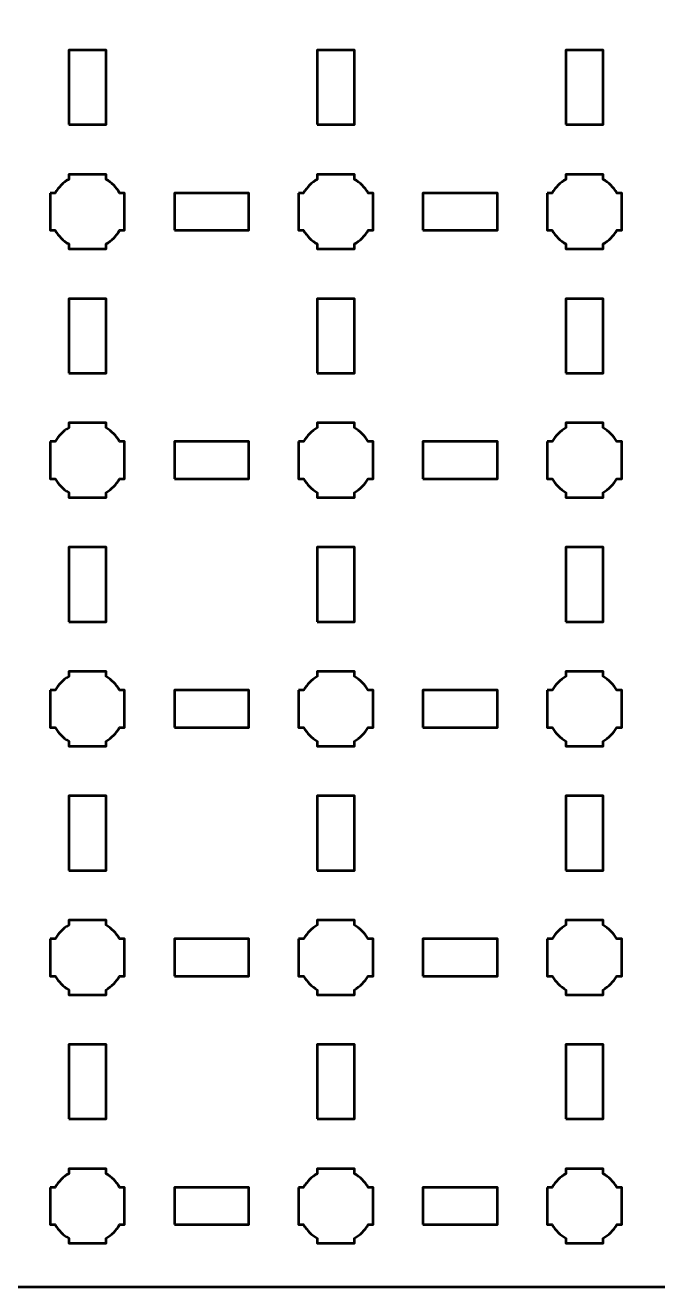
# Model space of a CAD drawing. Header units: centimetres. Extents: x -31.1 to 10.2, y -35.5 to 5.8.
# Drawn here: x -11 to -5.91, y -35.5 to -25.35 of the extents above; entities that cross this region are included whole.
import ezdxf

# ---------------------------------------------------------------- set-up
doc = ezdxf.new("R2010")
doc.units = ezdxf.units.CM
doc.header["$MEASUREMENT"] = 0
doc.layers.add('Layer 1', color=7, linetype='Continuous')

msp = doc.modelspace()

# ---------------------------------------------------------------- linework, layer by layer
at = {"layer": 'Layer 1', "color": 250, "lineweight": 53}
for points in [[(-10.65, -26.15), (-10.35, -26.15), (-10.35, -25.55), (-10.65, -25.55), (-10.65, -26.15)], [(-8.65, -26.15), (-8.35, -26.15), (-8.35, -25.55), (-8.65, -25.55), (-8.65, -26.15)], [(-6.65, -26.15), (-6.35, -26.15), (-6.35, -25.55), (-6.65, -25.55), (-6.65, -26.15)], [(-9.8, -27), (-9.2, -27), (-9.2, -26.7), (-9.8, -26.7), (-9.8, -27)], [(-7.8, -27), (-7.2, -27), (-7.2, -26.7), (-7.8, -26.7), (-7.8, -27)], [(-10.65, -28.15), (-10.35, -28.15), (-10.35, -27.55), (-10.65, -27.55), (-10.65, -28.15)], [(-8.65, -28.15), (-8.35, -28.15), (-8.35, -27.55), (-8.65, -27.55), (-8.65, -28.15)], [(-6.65, -28.15), (-6.35, -28.15), (-6.35, -27.55), (-6.65, -27.55), (-6.65, -28.15)], [(-9.8, -29), (-9.2, -29), (-9.2, -28.7), (-9.8, -28.7), (-9.8, -29)], [(-7.8, -29), (-7.2, -29), (-7.2, -28.7), (-7.8, -28.7), (-7.8, -29)], [(-10.65, -30.15), (-10.35, -30.15), (-10.35, -29.55), (-10.65, -29.55), (-10.65, -30.15)], [(-8.65, -30.15), (-8.35, -30.15), (-8.35, -29.55), (-8.65, -29.55), (-8.65, -30.15)], [(-6.65, -30.15), (-6.35, -30.15), (-6.35, -29.55), (-6.65, -29.55), (-6.65, -30.15)], [(-9.8, -31), (-9.2, -31), (-9.2, -30.7), (-9.8, -30.7), (-9.8, -31)], [(-7.8, -31), (-7.2, -31), (-7.2, -30.7), (-7.8, -30.7), (-7.8, -31)], [(-10.65, -32.15), (-10.35, -32.15), (-10.35, -31.55), (-10.65, -31.55), (-10.65, -32.15)], [(-8.65, -32.15), (-8.35, -32.15), (-8.35, -31.55), (-8.65, -31.55), (-8.65, -32.15)], [(-6.65, -32.15), (-6.35, -32.15), (-6.35, -31.55), (-6.65, -31.55), (-6.65, -32.15)], [(-9.8, -33), (-9.2, -33), (-9.2, -32.7), (-9.8, -32.7), (-9.8, -33)], [(-7.8, -33), (-7.2, -33), (-7.2, -32.7), (-7.8, -32.7), (-7.8, -33)], [(-10.65, -34.15), (-10.35, -34.15), (-10.35, -33.55), (-10.65, -33.55), (-10.65, -34.15)], [(-8.65, -34.15), (-8.35, -34.15), (-8.35, -33.55), (-8.65, -33.55), (-8.65, -34.15)], [(-6.65, -34.15), (-6.35, -34.15), (-6.35, -33.55), (-6.65, -33.55), (-6.65, -34.15)], [(-9.8, -35), (-9.2, -35), (-9.2, -34.7), (-9.8, -34.7), (-9.8, -35)], [(-7.8, -35), (-7.2, -35), (-7.2, -34.7), (-7.8, -34.7), (-7.8, -35)]]:
    msp.add_lwpolyline(points, close=True, dxfattribs=at)
msp.add_open_spline([(-31.15, -35), (-31.15, -35), (-31.15, 5.3), (-31.15, 5.3), (-31.15, 5.3), (-31.15, 5.57609), (-30.92609, 5.8), (-30.65, 5.8), (-30.65, 5.8), (-30.65, 5.8), (9.65, 5.8), (9.65, 5.8), (9.65, 5.8), (9.92609, 5.8), (10.15, 5.57609), (10.15, 5.3), (10.15, 5.3), (10.15, 5.3), (10.15, -35), (10.15, -35), (10.15, -35), (10.15, -35.27609), (9.92609, -35.5), (9.65, -35.5), (9.65, -35.5), (9.65, -35.5), (-30.65, -35.5), (-30.65, -35.5), (-30.65, -35.5), (-30.92609, -35.5), (-31.15, -35.27609), (-31.15, -35)], degree=3, knots=[0, 0, 0, 0, 0.125, 0.125, 0.125, 0.125, 0.25, 0.25, 0.25, 0.25, 0.375, 0.375, 0.375, 0.375, 0.5, 0.5, 0.5, 0.5, 0.625, 0.625, 0.625, 0.625, 0.75, 0.75, 0.75, 0.75, 0.875, 0.875, 0.875, 0.875, 1, 1, 1, 1], dxfattribs=at)
at = {"layer": 'Layer 1', "lineweight": 53}
for points in [[(-10.8, -26.7), (-10.8, -26.7), (-10.75985, -26.7), (-10.75985, -26.7), (-10.75985, -26.7), (-10.7335, -26.65447), (-10.69553, -26.6165), (-10.65, -26.59015), (-10.65, -26.59015), (-10.65, -26.59015), (-10.65, -26.55), (-10.65, -26.55), (-10.65, -26.55), (-10.65, -26.55), (-10.5, -26.55), (-10.5, -26.55), (-10.5, -26.55), (-10.5, -26.55), (-10.35, -26.55), (-10.35, -26.55), (-10.35, -26.55), (-10.35, -26.55), (-10.35, -26.59015), (-10.35, -26.59015), (-10.35, -26.59015), (-10.30447, -26.6165), (-10.2665, -26.65447), (-10.24015, -26.7), (-10.24015, -26.7), (-10.24015, -26.7), (-10.2, -26.7), (-10.2, -26.7), (-10.2, -26.7), (-10.2, -26.7), (-10.2, -26.85), (-10.2, -26.85), (-10.2, -26.85), (-10.2, -26.85), (-10.2, -27), (-10.2, -27), (-10.2, -27), (-10.2, -27), (-10.24015, -27), (-10.24015, -27), (-10.24015, -27), (-10.2665, -27.04553), (-10.30447, -27.0835), (-10.35, -27.10985), (-10.35, -27.10985), (-10.35, -27.10985), (-10.35, -27.15), (-10.35, -27.15), (-10.35, -27.15), (-10.35, -27.15), (-10.5, -27.15), (-10.5, -27.15), (-10.5, -27.15), (-10.5, -27.15), (-10.65, -27.15), (-10.65, -27.15), (-10.65, -27.15), (-10.65, -27.15), (-10.65, -27.10985), (-10.65, -27.10985), (-10.65, -27.10985), (-10.69553, -27.0835), (-10.7335, -27.04553), (-10.75985, -27), (-10.75985, -27), (-10.75985, -27), (-10.8, -27), (-10.8, -27), (-10.8, -27), (-10.8, -27), (-10.8, -26.85), (-10.8, -26.85), (-10.8, -26.85), (-10.8, -26.85), (-10.8, -26.7), (-10.8, -26.7)], [(-8.8, -26.7), (-8.8, -26.7), (-8.75985, -26.7), (-8.75985, -26.7), (-8.75985, -26.7), (-8.7335, -26.65447), (-8.69553, -26.6165), (-8.65, -26.59015), (-8.65, -26.59015), (-8.65, -26.59015), (-8.65, -26.55), (-8.65, -26.55), (-8.65, -26.55), (-8.65, -26.55), (-8.5, -26.55), (-8.5, -26.55), (-8.5, -26.55), (-8.5, -26.55), (-8.35, -26.55), (-8.35, -26.55), (-8.35, -26.55), (-8.35, -26.55), (-8.35, -26.59015), (-8.35, -26.59015), (-8.35, -26.59015), (-8.30447, -26.6165), (-8.2665, -26.65447), (-8.24015, -26.7), (-8.24015, -26.7), (-8.24015, -26.7), (-8.2, -26.7), (-8.2, -26.7), (-8.2, -26.7), (-8.2, -26.7), (-8.2, -26.85), (-8.2, -26.85), (-8.2, -26.85), (-8.2, -26.85), (-8.2, -27), (-8.2, -27), (-8.2, -27), (-8.2, -27), (-8.24015, -27), (-8.24015, -27), (-8.24015, -27), (-8.2665, -27.04553), (-8.30447, -27.0835), (-8.35, -27.10985), (-8.35, -27.10985), (-8.35, -27.10985), (-8.35, -27.15), (-8.35, -27.15), (-8.35, -27.15), (-8.35, -27.15), (-8.5, -27.15), (-8.5, -27.15), (-8.5, -27.15), (-8.5, -27.15), (-8.65, -27.15), (-8.65, -27.15), (-8.65, -27.15), (-8.65, -27.15), (-8.65, -27.10985), (-8.65, -27.10985), (-8.65, -27.10985), (-8.69553, -27.0835), (-8.7335, -27.04553), (-8.75985, -27), (-8.75985, -27), (-8.75985, -27), (-8.8, -27), (-8.8, -27), (-8.8, -27), (-8.8, -27), (-8.8, -26.85), (-8.8, -26.85), (-8.8, -26.85), (-8.8, -26.85), (-8.8, -26.7), (-8.8, -26.7)], [(-6.8, -26.7), (-6.8, -26.7), (-6.75985, -26.7), (-6.75985, -26.7), (-6.75985, -26.7), (-6.7335, -26.65447), (-6.69553, -26.6165), (-6.65, -26.59015), (-6.65, -26.59015), (-6.65, -26.59015), (-6.65, -26.55), (-6.65, -26.55), (-6.65, -26.55), (-6.65, -26.55), (-6.5, -26.55), (-6.5, -26.55), (-6.5, -26.55), (-6.5, -26.55), (-6.35, -26.55), (-6.35, -26.55), (-6.35, -26.55), (-6.35, -26.55), (-6.35, -26.59015), (-6.35, -26.59015), (-6.35, -26.59015), (-6.30447, -26.6165), (-6.2665, -26.65447), (-6.24015, -26.7), (-6.24015, -26.7), (-6.24015, -26.7), (-6.2, -26.7), (-6.2, -26.7), (-6.2, -26.7), (-6.2, -26.7), (-6.2, -26.85), (-6.2, -26.85), (-6.2, -26.85), (-6.2, -26.85), (-6.2, -27), (-6.2, -27), (-6.2, -27), (-6.2, -27), (-6.24015, -27), (-6.24015, -27), (-6.24015, -27), (-6.2665, -27.04553), (-6.30447, -27.0835), (-6.35, -27.10985), (-6.35, -27.10985), (-6.35, -27.10985), (-6.35, -27.15), (-6.35, -27.15), (-6.35, -27.15), (-6.35, -27.15), (-6.5, -27.15), (-6.5, -27.15), (-6.5, -27.15), (-6.5, -27.15), (-6.65, -27.15), (-6.65, -27.15), (-6.65, -27.15), (-6.65, -27.15), (-6.65, -27.10985), (-6.65, -27.10985), (-6.65, -27.10985), (-6.69553, -27.0835), (-6.7335, -27.04553), (-6.75985, -27), (-6.75985, -27), (-6.75985, -27), (-6.8, -27), (-6.8, -27), (-6.8, -27), (-6.8, -27), (-6.8, -26.85), (-6.8, -26.85), (-6.8, -26.85), (-6.8, -26.85), (-6.8, -26.7), (-6.8, -26.7)], [(-10.8, -28.7), (-10.8, -28.7), (-10.75985, -28.7), (-10.75985, -28.7), (-10.75985, -28.7), (-10.7335, -28.65447), (-10.69553, -28.6165), (-10.65, -28.59015), (-10.65, -28.59015), (-10.65, -28.59015), (-10.65, -28.55), (-10.65, -28.55), (-10.65, -28.55), (-10.65, -28.55), (-10.5, -28.55), (-10.5, -28.55), (-10.5, -28.55), (-10.5, -28.55), (-10.35, -28.55), (-10.35, -28.55), (-10.35, -28.55), (-10.35, -28.55), (-10.35, -28.59015), (-10.35, -28.59015), (-10.35, -28.59015), (-10.30447, -28.6165), (-10.2665, -28.65447), (-10.24015, -28.7), (-10.24015, -28.7), (-10.24015, -28.7), (-10.2, -28.7), (-10.2, -28.7), (-10.2, -28.7), (-10.2, -28.7), (-10.2, -28.85), (-10.2, -28.85), (-10.2, -28.85), (-10.2, -28.85), (-10.2, -29), (-10.2, -29), (-10.2, -29), (-10.2, -29), (-10.24015, -29), (-10.24015, -29), (-10.24015, -29), (-10.2665, -29.04553), (-10.30447, -29.0835), (-10.35, -29.10985), (-10.35, -29.10985), (-10.35, -29.10985), (-10.35, -29.15), (-10.35, -29.15), (-10.35, -29.15), (-10.35, -29.15), (-10.5, -29.15), (-10.5, -29.15), (-10.5, -29.15), (-10.5, -29.15), (-10.65, -29.15), (-10.65, -29.15), (-10.65, -29.15), (-10.65, -29.15), (-10.65, -29.10985), (-10.65, -29.10985), (-10.65, -29.10985), (-10.69553, -29.0835), (-10.7335, -29.04553), (-10.75985, -29), (-10.75985, -29), (-10.75985, -29), (-10.8, -29), (-10.8, -29), (-10.8, -29), (-10.8, -29), (-10.8, -28.85), (-10.8, -28.85), (-10.8, -28.85), (-10.8, -28.85), (-10.8, -28.7), (-10.8, -28.7)], [(-8.8, -28.7), (-8.8, -28.7), (-8.75985, -28.7), (-8.75985, -28.7), (-8.75985, -28.7), (-8.7335, -28.65447), (-8.69553, -28.6165), (-8.65, -28.59015), (-8.65, -28.59015), (-8.65, -28.59015), (-8.65, -28.55), (-8.65, -28.55), (-8.65, -28.55), (-8.65, -28.55), (-8.5, -28.55), (-8.5, -28.55), (-8.5, -28.55), (-8.5, -28.55), (-8.35, -28.55), (-8.35, -28.55), (-8.35, -28.55), (-8.35, -28.55), (-8.35, -28.59015), (-8.35, -28.59015), (-8.35, -28.59015), (-8.30447, -28.6165), (-8.2665, -28.65447), (-8.24015, -28.7), (-8.24015, -28.7), (-8.24015, -28.7), (-8.2, -28.7), (-8.2, -28.7), (-8.2, -28.7), (-8.2, -28.7), (-8.2, -28.85), (-8.2, -28.85), (-8.2, -28.85), (-8.2, -28.85), (-8.2, -29), (-8.2, -29), (-8.2, -29), (-8.2, -29), (-8.24015, -29), (-8.24015, -29), (-8.24015, -29), (-8.2665, -29.04553), (-8.30447, -29.0835), (-8.35, -29.10985), (-8.35, -29.10985), (-8.35, -29.10985), (-8.35, -29.15), (-8.35, -29.15), (-8.35, -29.15), (-8.35, -29.15), (-8.5, -29.15), (-8.5, -29.15), (-8.5, -29.15), (-8.5, -29.15), (-8.65, -29.15), (-8.65, -29.15), (-8.65, -29.15), (-8.65, -29.15), (-8.65, -29.10985), (-8.65, -29.10985), (-8.65, -29.10985), (-8.69553, -29.0835), (-8.7335, -29.04553), (-8.75985, -29), (-8.75985, -29), (-8.75985, -29), (-8.8, -29), (-8.8, -29), (-8.8, -29), (-8.8, -29), (-8.8, -28.85), (-8.8, -28.85), (-8.8, -28.85), (-8.8, -28.85), (-8.8, -28.7), (-8.8, -28.7)], [(-6.8, -28.7), (-6.8, -28.7), (-6.75985, -28.7), (-6.75985, -28.7), (-6.75985, -28.7), (-6.7335, -28.65447), (-6.69553, -28.6165), (-6.65, -28.59015), (-6.65, -28.59015), (-6.65, -28.59015), (-6.65, -28.55), (-6.65, -28.55), (-6.65, -28.55), (-6.65, -28.55), (-6.5, -28.55), (-6.5, -28.55), (-6.5, -28.55), (-6.5, -28.55), (-6.35, -28.55), (-6.35, -28.55), (-6.35, -28.55), (-6.35, -28.55), (-6.35, -28.59015), (-6.35, -28.59015), (-6.35, -28.59015), (-6.30447, -28.6165), (-6.2665, -28.65447), (-6.24015, -28.7), (-6.24015, -28.7), (-6.24015, -28.7), (-6.2, -28.7), (-6.2, -28.7), (-6.2, -28.7), (-6.2, -28.7), (-6.2, -28.85), (-6.2, -28.85), (-6.2, -28.85), (-6.2, -28.85), (-6.2, -29), (-6.2, -29), (-6.2, -29), (-6.2, -29), (-6.24015, -29), (-6.24015, -29), (-6.24015, -29), (-6.2665, -29.04553), (-6.30447, -29.0835), (-6.35, -29.10985), (-6.35, -29.10985), (-6.35, -29.10985), (-6.35, -29.15), (-6.35, -29.15), (-6.35, -29.15), (-6.35, -29.15), (-6.5, -29.15), (-6.5, -29.15), (-6.5, -29.15), (-6.5, -29.15), (-6.65, -29.15), (-6.65, -29.15), (-6.65, -29.15), (-6.65, -29.15), (-6.65, -29.10985), (-6.65, -29.10985), (-6.65, -29.10985), (-6.69553, -29.0835), (-6.7335, -29.04553), (-6.75985, -29), (-6.75985, -29), (-6.75985, -29), (-6.8, -29), (-6.8, -29), (-6.8, -29), (-6.8, -29), (-6.8, -28.85), (-6.8, -28.85), (-6.8, -28.85), (-6.8, -28.85), (-6.8, -28.7), (-6.8, -28.7)], [(-10.8, -30.7), (-10.8, -30.7), (-10.75985, -30.7), (-10.75985, -30.7), (-10.75985, -30.7), (-10.7335, -30.65447), (-10.69553, -30.6165), (-10.65, -30.59015), (-10.65, -30.59015), (-10.65, -30.59015), (-10.65, -30.55), (-10.65, -30.55), (-10.65, -30.55), (-10.65, -30.55), (-10.5, -30.55), (-10.5, -30.55), (-10.5, -30.55), (-10.5, -30.55), (-10.35, -30.55), (-10.35, -30.55), (-10.35, -30.55), (-10.35, -30.55), (-10.35, -30.59015), (-10.35, -30.59015), (-10.35, -30.59015), (-10.30447, -30.6165), (-10.2665, -30.65447), (-10.24015, -30.7), (-10.24015, -30.7), (-10.24015, -30.7), (-10.2, -30.7), (-10.2, -30.7), (-10.2, -30.7), (-10.2, -30.7), (-10.2, -30.85), (-10.2, -30.85), (-10.2, -30.85), (-10.2, -30.85), (-10.2, -31), (-10.2, -31), (-10.2, -31), (-10.2, -31), (-10.24015, -31), (-10.24015, -31), (-10.24015, -31), (-10.2665, -31.04553), (-10.30447, -31.0835), (-10.35, -31.10985), (-10.35, -31.10985), (-10.35, -31.10985), (-10.35, -31.15), (-10.35, -31.15), (-10.35, -31.15), (-10.35, -31.15), (-10.5, -31.15), (-10.5, -31.15), (-10.5, -31.15), (-10.5, -31.15), (-10.65, -31.15), (-10.65, -31.15), (-10.65, -31.15), (-10.65, -31.15), (-10.65, -31.10985), (-10.65, -31.10985), (-10.65, -31.10985), (-10.69553, -31.0835), (-10.7335, -31.04553), (-10.75985, -31), (-10.75985, -31), (-10.75985, -31), (-10.8, -31), (-10.8, -31), (-10.8, -31), (-10.8, -31), (-10.8, -30.85), (-10.8, -30.85), (-10.8, -30.85), (-10.8, -30.85), (-10.8, -30.7), (-10.8, -30.7)], [(-8.8, -30.7), (-8.8, -30.7), (-8.75985, -30.7), (-8.75985, -30.7), (-8.75985, -30.7), (-8.7335, -30.65447), (-8.69553, -30.6165), (-8.65, -30.59015), (-8.65, -30.59015), (-8.65, -30.59015), (-8.65, -30.55), (-8.65, -30.55), (-8.65, -30.55), (-8.65, -30.55), (-8.5, -30.55), (-8.5, -30.55), (-8.5, -30.55), (-8.5, -30.55), (-8.35, -30.55), (-8.35, -30.55), (-8.35, -30.55), (-8.35, -30.55), (-8.35, -30.59015), (-8.35, -30.59015), (-8.35, -30.59015), (-8.30447, -30.6165), (-8.2665, -30.65447), (-8.24015, -30.7), (-8.24015, -30.7), (-8.24015, -30.7), (-8.2, -30.7), (-8.2, -30.7), (-8.2, -30.7), (-8.2, -30.7), (-8.2, -30.85), (-8.2, -30.85), (-8.2, -30.85), (-8.2, -30.85), (-8.2, -31), (-8.2, -31), (-8.2, -31), (-8.2, -31), (-8.24015, -31), (-8.24015, -31), (-8.24015, -31), (-8.2665, -31.04553), (-8.30447, -31.0835), (-8.35, -31.10985), (-8.35, -31.10985), (-8.35, -31.10985), (-8.35, -31.15), (-8.35, -31.15), (-8.35, -31.15), (-8.35, -31.15), (-8.5, -31.15), (-8.5, -31.15), (-8.5, -31.15), (-8.5, -31.15), (-8.65, -31.15), (-8.65, -31.15), (-8.65, -31.15), (-8.65, -31.15), (-8.65, -31.10985), (-8.65, -31.10985), (-8.65, -31.10985), (-8.69553, -31.0835), (-8.7335, -31.04553), (-8.75985, -31), (-8.75985, -31), (-8.75985, -31), (-8.8, -31), (-8.8, -31), (-8.8, -31), (-8.8, -31), (-8.8, -30.85), (-8.8, -30.85), (-8.8, -30.85), (-8.8, -30.85), (-8.8, -30.7), (-8.8, -30.7)], [(-6.8, -30.7), (-6.8, -30.7), (-6.75985, -30.7), (-6.75985, -30.7), (-6.75985, -30.7), (-6.7335, -30.65447), (-6.69553, -30.6165), (-6.65, -30.59015), (-6.65, -30.59015), (-6.65, -30.59015), (-6.65, -30.55), (-6.65, -30.55), (-6.65, -30.55), (-6.65, -30.55), (-6.5, -30.55), (-6.5, -30.55), (-6.5, -30.55), (-6.5, -30.55), (-6.35, -30.55), (-6.35, -30.55), (-6.35, -30.55), (-6.35, -30.55), (-6.35, -30.59015), (-6.35, -30.59015), (-6.35, -30.59015), (-6.30447, -30.6165), (-6.2665, -30.65447), (-6.24015, -30.7), (-6.24015, -30.7), (-6.24015, -30.7), (-6.2, -30.7), (-6.2, -30.7), (-6.2, -30.7), (-6.2, -30.7), (-6.2, -30.85), (-6.2, -30.85), (-6.2, -30.85), (-6.2, -30.85), (-6.2, -31), (-6.2, -31), (-6.2, -31), (-6.2, -31), (-6.24015, -31), (-6.24015, -31), (-6.24015, -31), (-6.2665, -31.04553), (-6.30447, -31.0835), (-6.35, -31.10985), (-6.35, -31.10985), (-6.35, -31.10985), (-6.35, -31.15), (-6.35, -31.15), (-6.35, -31.15), (-6.35, -31.15), (-6.5, -31.15), (-6.5, -31.15), (-6.5, -31.15), (-6.5, -31.15), (-6.65, -31.15), (-6.65, -31.15), (-6.65, -31.15), (-6.65, -31.15), (-6.65, -31.10985), (-6.65, -31.10985), (-6.65, -31.10985), (-6.69553, -31.0835), (-6.7335, -31.04553), (-6.75985, -31), (-6.75985, -31), (-6.75985, -31), (-6.8, -31), (-6.8, -31), (-6.8, -31), (-6.8, -31), (-6.8, -30.85), (-6.8, -30.85), (-6.8, -30.85), (-6.8, -30.85), (-6.8, -30.7), (-6.8, -30.7)], [(-10.8, -32.7), (-10.8, -32.7), (-10.75985, -32.7), (-10.75985, -32.7), (-10.75985, -32.7), (-10.7335, -32.65447), (-10.69553, -32.6165), (-10.65, -32.59015), (-10.65, -32.59015), (-10.65, -32.59015), (-10.65, -32.55), (-10.65, -32.55), (-10.65, -32.55), (-10.65, -32.55), (-10.5, -32.55), (-10.5, -32.55), (-10.5, -32.55), (-10.5, -32.55), (-10.35, -32.55), (-10.35, -32.55), (-10.35, -32.55), (-10.35, -32.55), (-10.35, -32.59015), (-10.35, -32.59015), (-10.35, -32.59015), (-10.30447, -32.6165), (-10.2665, -32.65447), (-10.24015, -32.7), (-10.24015, -32.7), (-10.24015, -32.7), (-10.2, -32.7), (-10.2, -32.7), (-10.2, -32.7), (-10.2, -32.7), (-10.2, -32.85), (-10.2, -32.85), (-10.2, -32.85), (-10.2, -32.85), (-10.2, -33), (-10.2, -33), (-10.2, -33), (-10.2, -33), (-10.24015, -33), (-10.24015, -33), (-10.24015, -33), (-10.2665, -33.04553), (-10.30447, -33.0835), (-10.35, -33.10985), (-10.35, -33.10985), (-10.35, -33.10985), (-10.35, -33.15), (-10.35, -33.15), (-10.35, -33.15), (-10.35, -33.15), (-10.5, -33.15), (-10.5, -33.15), (-10.5, -33.15), (-10.5, -33.15), (-10.65, -33.15), (-10.65, -33.15), (-10.65, -33.15), (-10.65, -33.15), (-10.65, -33.10985), (-10.65, -33.10985), (-10.65, -33.10985), (-10.69553, -33.0835), (-10.7335, -33.04553), (-10.75985, -33), (-10.75985, -33), (-10.75985, -33), (-10.8, -33), (-10.8, -33), (-10.8, -33), (-10.8, -33), (-10.8, -32.85), (-10.8, -32.85), (-10.8, -32.85), (-10.8, -32.85), (-10.8, -32.7), (-10.8, -32.7)], [(-8.8, -32.7), (-8.8, -32.7), (-8.75985, -32.7), (-8.75985, -32.7), (-8.75985, -32.7), (-8.7335, -32.65447), (-8.69553, -32.6165), (-8.65, -32.59015), (-8.65, -32.59015), (-8.65, -32.59015), (-8.65, -32.55), (-8.65, -32.55), (-8.65, -32.55), (-8.65, -32.55), (-8.5, -32.55), (-8.5, -32.55), (-8.5, -32.55), (-8.5, -32.55), (-8.35, -32.55), (-8.35, -32.55), (-8.35, -32.55), (-8.35, -32.55), (-8.35, -32.59015), (-8.35, -32.59015), (-8.35, -32.59015), (-8.30447, -32.6165), (-8.2665, -32.65447), (-8.24015, -32.7), (-8.24015, -32.7), (-8.24015, -32.7), (-8.2, -32.7), (-8.2, -32.7), (-8.2, -32.7), (-8.2, -32.7), (-8.2, -32.85), (-8.2, -32.85), (-8.2, -32.85), (-8.2, -32.85), (-8.2, -33), (-8.2, -33), (-8.2, -33), (-8.2, -33), (-8.24015, -33), (-8.24015, -33), (-8.24015, -33), (-8.2665, -33.04553), (-8.30447, -33.0835), (-8.35, -33.10985), (-8.35, -33.10985), (-8.35, -33.10985), (-8.35, -33.15), (-8.35, -33.15), (-8.35, -33.15), (-8.35, -33.15), (-8.5, -33.15), (-8.5, -33.15), (-8.5, -33.15), (-8.5, -33.15), (-8.65, -33.15), (-8.65, -33.15), (-8.65, -33.15), (-8.65, -33.15), (-8.65, -33.10985), (-8.65, -33.10985), (-8.65, -33.10985), (-8.69553, -33.0835), (-8.7335, -33.04553), (-8.75985, -33), (-8.75985, -33), (-8.75985, -33), (-8.8, -33), (-8.8, -33), (-8.8, -33), (-8.8, -33), (-8.8, -32.85), (-8.8, -32.85), (-8.8, -32.85), (-8.8, -32.85), (-8.8, -32.7), (-8.8, -32.7)], [(-6.8, -32.7), (-6.8, -32.7), (-6.75985, -32.7), (-6.75985, -32.7), (-6.75985, -32.7), (-6.7335, -32.65447), (-6.69553, -32.6165), (-6.65, -32.59015), (-6.65, -32.59015), (-6.65, -32.59015), (-6.65, -32.55), (-6.65, -32.55), (-6.65, -32.55), (-6.65, -32.55), (-6.5, -32.55), (-6.5, -32.55), (-6.5, -32.55), (-6.5, -32.55), (-6.35, -32.55), (-6.35, -32.55), (-6.35, -32.55), (-6.35, -32.55), (-6.35, -32.59015), (-6.35, -32.59015), (-6.35, -32.59015), (-6.30447, -32.6165), (-6.2665, -32.65447), (-6.24015, -32.7), (-6.24015, -32.7), (-6.24015, -32.7), (-6.2, -32.7), (-6.2, -32.7), (-6.2, -32.7), (-6.2, -32.7), (-6.2, -32.85), (-6.2, -32.85), (-6.2, -32.85), (-6.2, -32.85), (-6.2, -33), (-6.2, -33), (-6.2, -33), (-6.2, -33), (-6.24015, -33), (-6.24015, -33), (-6.24015, -33), (-6.2665, -33.04553), (-6.30447, -33.0835), (-6.35, -33.10985), (-6.35, -33.10985), (-6.35, -33.10985), (-6.35, -33.15), (-6.35, -33.15), (-6.35, -33.15), (-6.35, -33.15), (-6.5, -33.15), (-6.5, -33.15), (-6.5, -33.15), (-6.5, -33.15), (-6.65, -33.15), (-6.65, -33.15), (-6.65, -33.15), (-6.65, -33.15), (-6.65, -33.10985), (-6.65, -33.10985), (-6.65, -33.10985), (-6.69553, -33.0835), (-6.7335, -33.04553), (-6.75985, -33), (-6.75985, -33), (-6.75985, -33), (-6.8, -33), (-6.8, -33), (-6.8, -33), (-6.8, -33), (-6.8, -32.85), (-6.8, -32.85), (-6.8, -32.85), (-6.8, -32.85), (-6.8, -32.7), (-6.8, -32.7)], [(-10.8, -34.7), (-10.8, -34.7), (-10.75985, -34.7), (-10.75985, -34.7), (-10.75985, -34.7), (-10.7335, -34.65447), (-10.69553, -34.6165), (-10.65, -34.59015), (-10.65, -34.59015), (-10.65, -34.59015), (-10.65, -34.55), (-10.65, -34.55), (-10.65, -34.55), (-10.65, -34.55), (-10.5, -34.55), (-10.5, -34.55), (-10.5, -34.55), (-10.5, -34.55), (-10.35, -34.55), (-10.35, -34.55), (-10.35, -34.55), (-10.35, -34.55), (-10.35, -34.59015), (-10.35, -34.59015), (-10.35, -34.59015), (-10.30447, -34.6165), (-10.2665, -34.65447), (-10.24015, -34.7), (-10.24015, -34.7), (-10.24015, -34.7), (-10.2, -34.7), (-10.2, -34.7), (-10.2, -34.7), (-10.2, -34.7), (-10.2, -34.85), (-10.2, -34.85), (-10.2, -34.85), (-10.2, -34.85), (-10.2, -35), (-10.2, -35), (-10.2, -35), (-10.2, -35), (-10.24015, -35), (-10.24015, -35), (-10.24015, -35), (-10.2665, -35.04553), (-10.30447, -35.0835), (-10.35, -35.10985), (-10.35, -35.10985), (-10.35, -35.10985), (-10.35, -35.15), (-10.35, -35.15), (-10.35, -35.15), (-10.35, -35.15), (-10.5, -35.15), (-10.5, -35.15), (-10.5, -35.15), (-10.5, -35.15), (-10.65, -35.15), (-10.65, -35.15), (-10.65, -35.15), (-10.65, -35.15), (-10.65, -35.10985), (-10.65, -35.10985), (-10.65, -35.10985), (-10.69553, -35.0835), (-10.7335, -35.04553), (-10.75985, -35), (-10.75985, -35), (-10.75985, -35), (-10.8, -35), (-10.8, -35), (-10.8, -35), (-10.8, -35), (-10.8, -34.85), (-10.8, -34.85), (-10.8, -34.85), (-10.8, -34.85), (-10.8, -34.7), (-10.8, -34.7)], [(-8.8, -34.7), (-8.8, -34.7), (-8.75985, -34.7), (-8.75985, -34.7), (-8.75985, -34.7), (-8.7335, -34.65447), (-8.69553, -34.6165), (-8.65, -34.59015), (-8.65, -34.59015), (-8.65, -34.59015), (-8.65, -34.55), (-8.65, -34.55), (-8.65, -34.55), (-8.65, -34.55), (-8.5, -34.55), (-8.5, -34.55), (-8.5, -34.55), (-8.5, -34.55), (-8.35, -34.55), (-8.35, -34.55), (-8.35, -34.55), (-8.35, -34.55), (-8.35, -34.59015), (-8.35, -34.59015), (-8.35, -34.59015), (-8.30447, -34.6165), (-8.2665, -34.65447), (-8.24015, -34.7), (-8.24015, -34.7), (-8.24015, -34.7), (-8.2, -34.7), (-8.2, -34.7), (-8.2, -34.7), (-8.2, -34.7), (-8.2, -34.85), (-8.2, -34.85), (-8.2, -34.85), (-8.2, -34.85), (-8.2, -35), (-8.2, -35), (-8.2, -35), (-8.2, -35), (-8.24015, -35), (-8.24015, -35), (-8.24015, -35), (-8.2665, -35.04553), (-8.30447, -35.0835), (-8.35, -35.10985), (-8.35, -35.10985), (-8.35, -35.10985), (-8.35, -35.15), (-8.35, -35.15), (-8.35, -35.15), (-8.35, -35.15), (-8.5, -35.15), (-8.5, -35.15), (-8.5, -35.15), (-8.5, -35.15), (-8.65, -35.15), (-8.65, -35.15), (-8.65, -35.15), (-8.65, -35.15), (-8.65, -35.10985), (-8.65, -35.10985), (-8.65, -35.10985), (-8.69553, -35.0835), (-8.7335, -35.04553), (-8.75985, -35), (-8.75985, -35), (-8.75985, -35), (-8.8, -35), (-8.8, -35), (-8.8, -35), (-8.8, -35), (-8.8, -34.85), (-8.8, -34.85), (-8.8, -34.85), (-8.8, -34.85), (-8.8, -34.7), (-8.8, -34.7)], [(-6.8, -34.7), (-6.8, -34.7), (-6.75985, -34.7), (-6.75985, -34.7), (-6.75985, -34.7), (-6.7335, -34.65447), (-6.69553, -34.6165), (-6.65, -34.59015), (-6.65, -34.59015), (-6.65, -34.59015), (-6.65, -34.55), (-6.65, -34.55), (-6.65, -34.55), (-6.65, -34.55), (-6.5, -34.55), (-6.5, -34.55), (-6.5, -34.55), (-6.5, -34.55), (-6.35, -34.55), (-6.35, -34.55), (-6.35, -34.55), (-6.35, -34.55), (-6.35, -34.59015), (-6.35, -34.59015), (-6.35, -34.59015), (-6.30447, -34.6165), (-6.2665, -34.65447), (-6.24015, -34.7), (-6.24015, -34.7), (-6.24015, -34.7), (-6.2, -34.7), (-6.2, -34.7), (-6.2, -34.7), (-6.2, -34.7), (-6.2, -34.85), (-6.2, -34.85), (-6.2, -34.85), (-6.2, -34.85), (-6.2, -35), (-6.2, -35), (-6.2, -35), (-6.2, -35), (-6.24015, -35), (-6.24015, -35), (-6.24015, -35), (-6.2665, -35.04553), (-6.30447, -35.0835), (-6.35, -35.10985), (-6.35, -35.10985), (-6.35, -35.10985), (-6.35, -35.15), (-6.35, -35.15), (-6.35, -35.15), (-6.35, -35.15), (-6.5, -35.15), (-6.5, -35.15), (-6.5, -35.15), (-6.5, -35.15), (-6.65, -35.15), (-6.65, -35.15), (-6.65, -35.15), (-6.65, -35.15), (-6.65, -35.10985), (-6.65, -35.10985), (-6.65, -35.10985), (-6.69553, -35.0835), (-6.7335, -35.04553), (-6.75985, -35), (-6.75985, -35), (-6.75985, -35), (-6.8, -35), (-6.8, -35), (-6.8, -35), (-6.8, -35), (-6.8, -34.85), (-6.8, -34.85), (-6.8, -34.85), (-6.8, -34.85), (-6.8, -34.7), (-6.8, -34.7)]]:
    msp.add_open_spline(points, degree=3, knots=[0, 0, 0, 0, 0.05, 0.05, 0.05, 0.05, 0.1, 0.1, 0.1, 0.1, 0.15, 0.15, 0.15, 0.15, 0.2, 0.2, 0.2, 0.2, 0.25, 0.25, 0.25, 0.25, 0.3, 0.3, 0.3, 0.3, 0.35, 0.35, 0.35, 0.35, 0.4, 0.4, 0.4, 0.4, 0.45, 0.45, 0.45, 0.45, 0.5, 0.5, 0.5, 0.5, 0.55, 0.55, 0.55, 0.55, 0.6, 0.6, 0.6, 0.6, 0.65, 0.65, 0.65, 0.65, 0.7, 0.7, 0.7, 0.7, 0.75, 0.75, 0.75, 0.75, 0.8, 0.8, 0.8, 0.8, 0.85, 0.85, 0.85, 0.85, 0.9, 0.9, 0.9, 0.9, 0.95, 0.95, 0.95, 0.95, 1, 1, 1, 1], dxfattribs=at)

doc.saveas('drawing.dxf')
